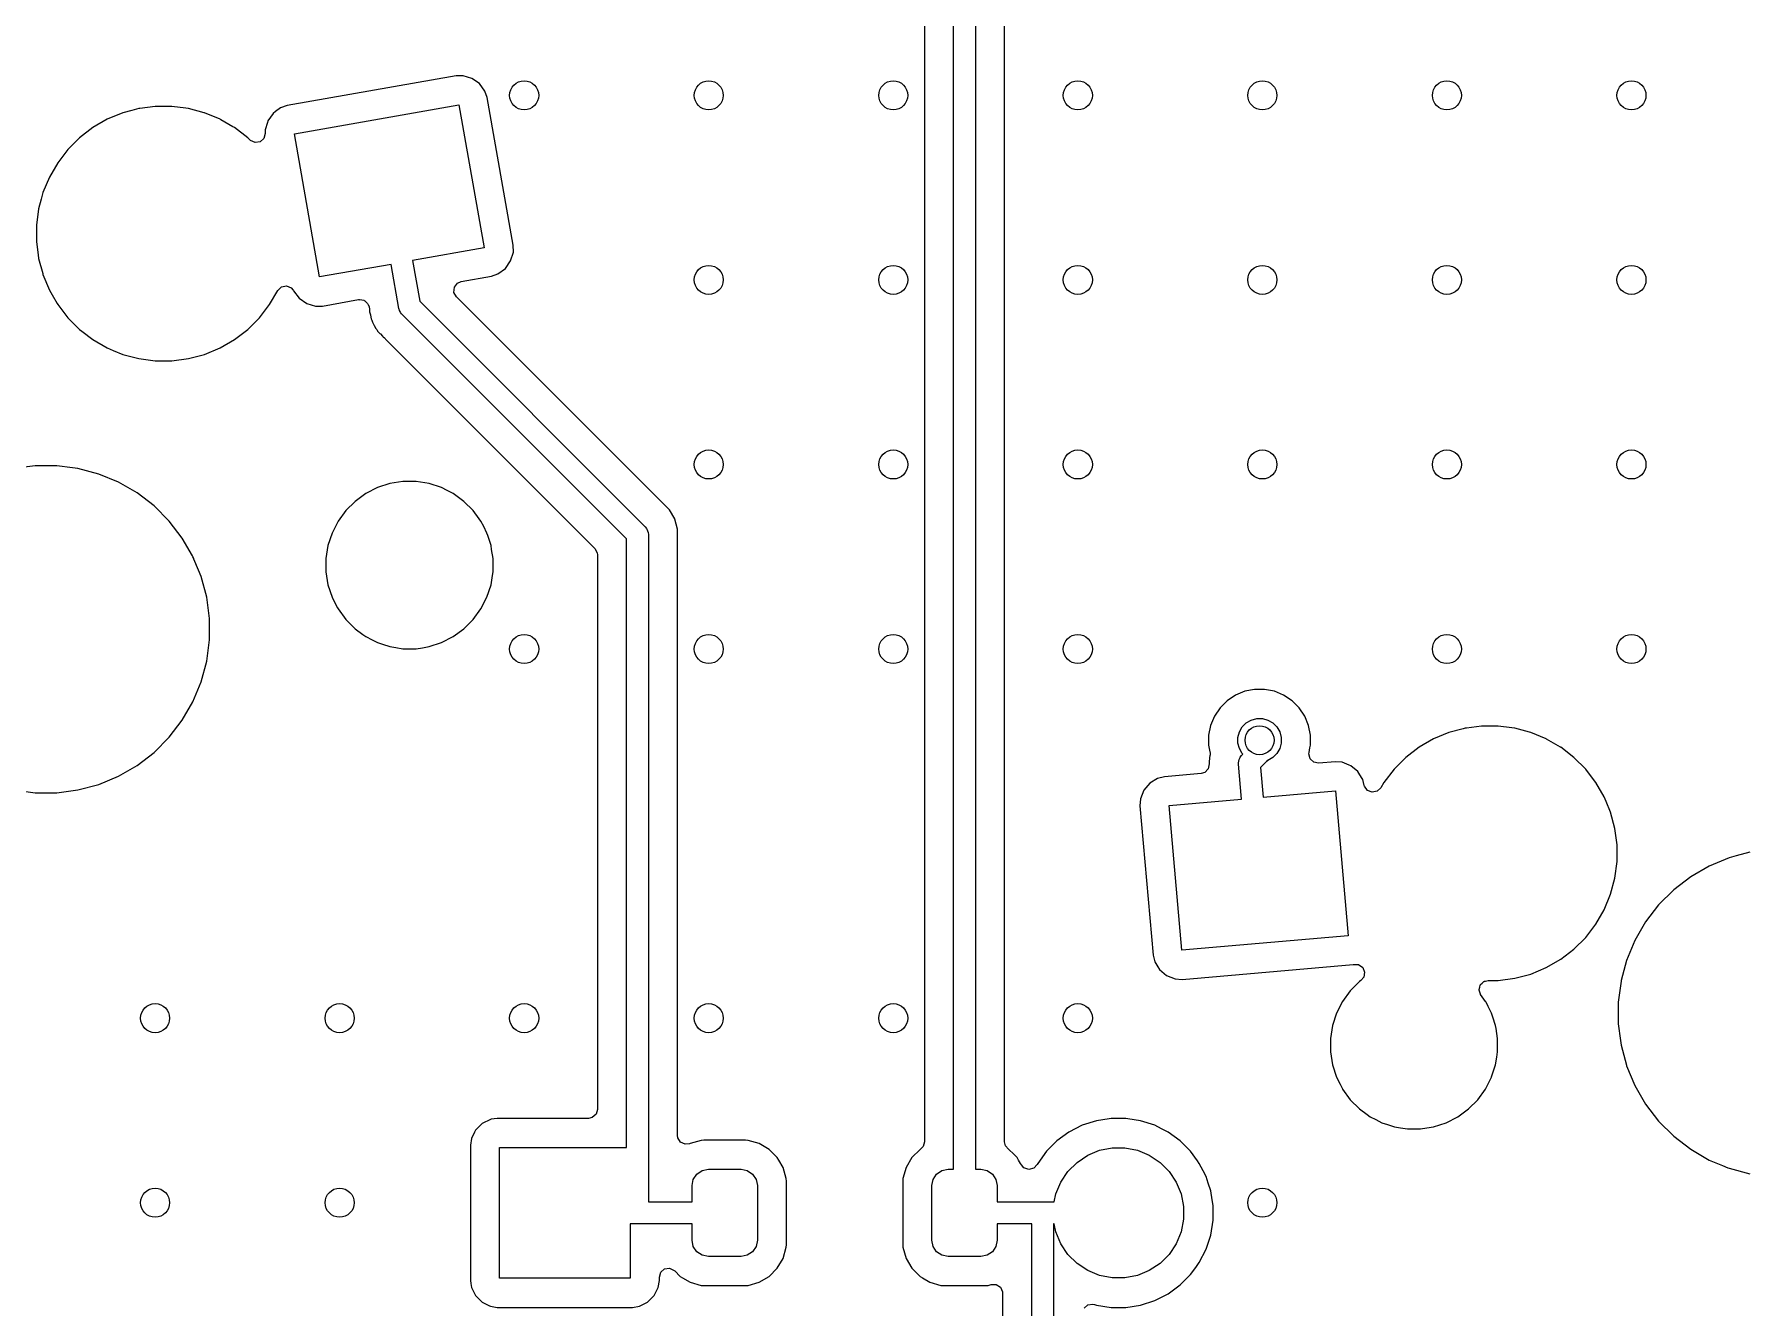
# Model space of a CAD drawing. Extents: x 2.6 to 14.2, y -9.4 to -3.8.
# Drawn here: x 11.118 to 12.046, y -5.487 to -4.797 of the extents above; entities that cross this region are included whole.
import ezdxf

# ---------------------------------------------------------------- set-up
doc = ezdxf.new("R2010")
doc.units = 0
doc.header["$MEASUREMENT"] = 0
doc.layers.add('BLACK', color=7, linetype='CONTINUOUS')

msp = doc.modelspace()

# ---------------------------------------------------------------- linework, layer by layer
at = {"layer": 'BLACK', "linetype": 'CONTINUOUS'}
for p, q in [((11.62772, -4.71302), (11.62772, -5.41243)), ((11.61591, -5.41243), (11.61591, -4.71547)), ((11.64349, -5.21546), (11.64349, -4.72129)), ((11.60014, -4.72402), (11.60014, -5.39748)), ((11.34636, -4.81994), (11.25474, -4.8361)), ((11.3501, -4.81988), (11.34636, -4.81994)), ((11.34636, -4.81994), (11.34636, -4.81994)), ((11.35487, -4.82134), (11.3501, -4.81988)), ((11.35896, -4.8242), (11.35487, -4.82134)), ((11.35487, -4.82134), (11.35487, -4.82134)), ((11.36197, -4.82819), (11.35896, -4.8242)), ((11.35896, -4.8242), (11.35896, -4.8242)), ((11.36319, -4.83172), (11.36197, -4.82819)), ((11.37729, -4.91171), (11.36319, -4.83172)), ((11.15733, -4.84353), (11.14951, -4.84805)), ((11.16568, -4.84007), (11.15733, -4.84353)), ((11.15733, -4.84353), (11.15733, -4.84353)), ((11.17071, -4.83872), (11.16568, -4.84007)), ((11.1744, -4.83773), (11.17071, -4.83872)), ((11.17494, -4.83766), (11.1744, -4.83773)), ((11.18336, -4.83656), (11.17494, -4.83766)), ((11.19239, -4.83656), (11.18336, -4.83656)), ((11.18336, -4.83656), (11.18336, -4.83656)), ((11.19985, -4.83754), (11.19239, -4.83656)), ((11.19239, -4.83656), (11.19239, -4.83656)), ((11.20135, -4.83773), (11.19985, -4.83754)), ((11.20974, -4.83998), (11.20135, -4.83773)), ((11.21008, -4.84007), (11.20974, -4.83998)), ((11.21842, -4.84353), (11.21008, -4.84007)), ((11.21892, -4.84381), (11.21842, -4.84353)), ((11.21842, -4.84353), (11.21842, -4.84353)), ((11.22542, -4.84757), (11.21892, -4.84381)), ((11.24722, -4.84032), (11.24435, -4.84441)), ((11.24846, -4.83938), (11.24722, -4.84032)), ((11.2512, -4.83731), (11.24846, -4.83938)), ((11.25474, -4.8361), (11.2512, -4.83731)), ((11.25474, -4.8361), (11.25474, -4.8361)), ((11.2587, -4.85141), (11.34787, -4.83568)), ((11.34787, -4.83568), (11.36155, -4.91323)), ((11.14951, -4.84805), (11.14234, -4.85355)), ((11.22625, -4.84805), (11.22542, -4.84757)), ((11.23341, -4.85355), (11.22625, -4.84805)), ((11.24292, -4.85119), (11.2422, -4.85384)), ((11.24409, -4.84525), (11.24289, -4.84919)), ((11.24289, -4.84919), (11.24289, -4.84919)), ((11.24289, -4.84919), (11.24292, -4.85119)), ((11.24435, -4.84441), (11.24409, -4.84525)), ((11.27237, -4.92895), (11.2587, -4.85141)), ((11.13595, -4.85993), (11.13045, -4.8671)), ((11.14234, -4.85355), (11.13595, -4.85993)), ((11.23342, -4.85355), (11.23341, -4.85355)), ((11.23459, -4.85472), (11.23342, -4.85355)), ((11.23491, -4.85502), (11.23459, -4.85472)), ((11.23743, -4.85612), (11.23491, -4.85502)), ((11.24015, -4.85568), (11.23743, -4.85612)), ((11.2422, -4.85384), (11.24015, -4.85568)), ((11.13045, -4.8671), (11.12593, -4.87493)), ((11.12593, -4.87493), (11.12248, -4.88327)), ((11.12593, -4.87493), (11.12593, -4.87493)), ((11.12155, -4.88673), (11.12014, -4.89199)), ((11.12248, -4.88327), (11.12155, -4.88673)), ((11.12014, -4.892), (11.11896, -4.90096)), ((11.12014, -4.89199), (11.12014, -4.892)), ((11.12014, -4.892), (11.12014, -4.892)), ((11.11896, -4.90096), (11.11896, -4.90999)), ((11.11896, -4.90999), (11.11988, -4.91701)), ((11.11988, -4.91701), (11.12014, -4.91895)), ((11.36155, -4.91323), (11.32277, -4.92007)), ((11.3759, -4.92023), (11.37736, -4.91545)), ((11.37736, -4.91545), (11.37729, -4.91171)), ((11.12014, -4.91895), (11.12233, -4.92712)), ((11.12233, -4.92712), (11.12248, -4.92767)), ((11.31114, -4.92212), (11.27237, -4.92895)), ((11.31535, -4.94602), (11.31114, -4.92212)), ((11.32277, -4.92007), (11.32666, -4.94213)), ((11.36551, -4.92854), (11.36904, -4.92732)), ((11.36904, -4.92732), (11.37303, -4.92432)), ((11.37303, -4.92432), (11.3759, -4.92023)), ((11.12248, -4.92767), (11.12593, -4.93602)), ((11.12593, -4.93602), (11.12593, -4.93602)), ((11.12593, -4.93602), (11.12746, -4.93867)), ((11.2453, -4.94384), (11.2497, -4.93623)), ((11.2497, -4.93623), (11.25169, -4.93433)), ((11.25169, -4.93433), (11.25439, -4.93381)), ((11.25439, -4.93381), (11.25695, -4.93483)), ((11.25695, -4.93483), (11.25804, -4.93614)), ((11.25804, -4.93614), (11.25805, -4.93614)), ((11.25805, -4.93614), (11.25808, -4.93618)), ((11.25808, -4.93618), (11.25824, -4.93638)), ((11.25824, -4.93638), (11.25828, -4.93645)), ((11.25828, -4.93645), (11.26128, -4.94044)), ((11.3452, -4.93728), (11.3454, -4.93453)), ((11.3454, -4.93453), (11.34705, -4.93233)), ((11.34705, -4.93233), (11.34913, -4.93143)), ((11.34913, -4.93143), (11.36551, -4.92854)), ((11.12746, -4.93867), (11.13012, -4.94327)), ((11.13012, -4.94327), (11.13045, -4.94384)), ((11.13045, -4.94384), (11.13595, -4.95101)), ((11.2398, -4.95101), (11.2453, -4.94384)), ((11.26128, -4.94044), (11.26128, -4.94044)), ((11.26128, -4.94044), (11.26537, -4.9433)), ((11.26537, -4.9433), (11.26537, -4.9433)), ((11.26537, -4.9433), (11.26781, -4.94405)), ((11.26781, -4.94405), (11.27015, -4.94476)), ((11.27015, -4.94476), (11.27389, -4.9447)), ((11.27389, -4.9447), (11.29354, -4.94123)), ((11.29354, -4.94123), (11.2939, -4.94127)), ((11.2939, -4.94127), (11.29423, -4.94116)), ((11.29423, -4.94116), (11.29524, -4.94142)), ((11.29524, -4.94142), (11.29628, -4.94154)), ((11.29628, -4.94154), (11.29655, -4.94176)), ((11.29655, -4.94176), (11.2969, -4.94185)), ((11.2969, -4.94185), (11.2976, -4.94261)), ((11.2976, -4.94261), (11.29841, -4.94327)), ((11.29841, -4.94327), (11.29857, -4.94366)), ((11.29857, -4.94366), (11.29876, -4.94387)), ((11.29876, -4.94387), (11.2992, -4.94519)), ((11.2992, -4.94519), (11.29942, -4.94647)), ((11.32666, -4.94213), (11.44883, -5.06429)), ((11.34652, -4.93969), (11.3452, -4.93728)), ((11.46199, -5.05516), (11.34652, -4.93969)), ((11.13595, -4.95101), (11.13595, -4.95101)), ((11.13595, -4.95101), (11.14234, -4.9574)), ((11.23342, -4.9574), (11.2398, -4.95101)), ((11.2398, -4.95101), (11.2398, -4.95101)), ((11.2398, -4.95101), (11.2398, -4.95101)), ((11.29942, -4.94647), (11.2995, -4.94731)), ((11.2995, -4.94731), (11.2995, -4.94785)), ((11.2995, -4.94785), (11.29993, -4.94948)), ((11.29993, -4.94948), (11.29999, -4.94969)), ((11.29999, -4.94969), (11.30032, -4.95156)), ((11.30032, -4.95156), (11.30073, -4.95243)), ((11.30073, -4.95243), (11.30084, -4.95284)), ((11.30084, -4.95284), (11.30097, -4.95336)), ((11.30097, -4.95336), (11.30097, -4.95336)), ((11.30097, -4.95336), (11.30182, -4.95482)), ((11.30182, -4.95482), (11.30193, -4.95501)), ((11.30193, -4.95501), (11.30273, -4.95674)), ((11.31538, -4.9461), (11.31535, -4.94602)), ((11.31538, -4.94614), (11.31538, -4.9461)), ((11.31541, -4.94623), (11.31538, -4.94614)), ((11.31567, -4.94713), (11.31541, -4.94623)), ((11.31601, -4.94768), (11.31567, -4.94713)), ((11.31626, -4.94827), (11.31601, -4.94768)), ((11.31628, -4.94829), (11.31626, -4.94827)), ((11.31684, -4.94897), (11.31628, -4.94829)), ((11.3169, -4.94908), (11.31684, -4.94897)), ((11.31695, -4.94911), (11.3169, -4.94908)), ((11.317, -4.94917), (11.31695, -4.94911)), ((11.43874, -5.07091), (11.317, -4.94917)), ((11.14234, -4.9574), (11.14234, -4.9574)), ((11.14234, -4.9574), (11.14234, -4.9574)), ((11.14234, -4.9574), (11.14351, -4.9583)), ((11.14351, -4.9583), (11.14951, -4.9629)), ((11.14951, -4.9629), (11.14951, -4.9629)), ((11.14951, -4.9629), (11.14951, -4.9629)), ((11.14951, -4.9629), (11.15733, -4.96742)), ((11.21842, -4.96742), (11.22625, -4.9629)), ((11.22625, -4.9629), (11.23341, -4.9574)), ((11.23341, -4.9574), (11.23342, -4.9574)), ((11.23342, -4.9574), (11.23342, -4.9574)), ((11.30273, -4.95674), (11.30335, -4.95747)), ((11.30335, -4.95747), (11.30356, -4.95784)), ((11.30356, -4.95784), (11.30383, -4.9583)), ((11.30383, -4.9583), (11.30502, -4.9595)), ((11.30502, -4.9595), (11.30531, -4.95981)), ((11.30531, -4.95981), (11.3064, -4.96111)), ((11.3064, -4.96111), (11.30683, -4.96141)), ((11.30683, -4.96141), (11.30748, -4.96195)), ((11.30748, -4.96195), (11.30786, -4.96233)), ((11.30786, -4.96233), (11.30787, -4.96234)), ((11.30787, -4.96234), (11.30809, -4.96256)), ((11.30809, -4.96256), (11.3081, -4.96257)), ((11.3081, -4.96257), (11.3081, -4.96257)), ((11.3081, -4.96257), (11.42155, -5.07602)), ((11.15733, -4.96742), (11.15733, -4.96742)), ((11.15733, -4.96742), (11.15733, -4.96742)), ((11.15733, -4.96742), (11.16057, -4.96876)), ((11.16057, -4.96876), (11.16568, -4.97087)), ((11.16568, -4.97087), (11.1744, -4.97321)), ((11.1744, -4.97321), (11.18336, -4.97439)), ((11.19239, -4.97439), (11.20135, -4.97321)), ((11.20135, -4.97321), (11.21008, -4.97087)), ((11.21008, -4.97087), (11.21842, -4.96742)), ((11.18336, -4.97439), (11.18336, -4.97439)), ((11.18336, -4.97439), (11.19239, -4.97439)), ((11.19239, -4.97439), (11.19239, -4.97439)), ((11.11832, -5.0312), (11.10788, -5.03257)), ((11.12993, -5.0312), (11.11832, -5.0312)), ((11.11832, -5.0312), (11.11832, -5.0312)), ((11.13846, -5.03232), (11.12993, -5.0312)), ((11.12993, -5.0312), (11.12993, -5.0312)), ((11.14145, -5.03271), (11.13846, -5.03232)), ((11.15267, -5.03572), (11.14145, -5.03271)), ((11.1634, -5.04016), (11.15267, -5.03572)), ((11.15267, -5.03572), (11.15267, -5.03572)), ((11.15267, -5.03572), (11.15267, -5.03572)), ((11.17346, -5.04597), (11.1634, -5.04016)), ((11.1634, -5.04016), (11.1634, -5.04016)), ((11.18267, -5.05304), (11.17346, -5.04597)), ((11.29735, -5.04633), (11.29158, -5.05052)), ((11.3037, -5.04309), (11.29735, -5.04633)), ((11.31048, -5.04089), (11.3037, -5.04309)), ((11.3037, -5.04309), (11.3037, -5.04309)), ((11.31752, -5.03977), (11.31048, -5.04089)), ((11.32465, -5.03977), (11.31752, -5.03977)), ((11.31752, -5.03977), (11.31752, -5.03977)), ((11.33169, -5.04089), (11.32465, -5.03977)), ((11.32465, -5.03977), (11.32465, -5.03977)), ((11.33847, -5.04309), (11.33169, -5.04089)), ((11.34154, -5.04465), (11.33847, -5.04309)), ((11.33847, -5.04309), (11.33847, -5.04309)), ((11.34483, -5.04633), (11.34154, -5.04465)), ((11.3506, -5.05052), (11.34483, -5.04633)), ((11.34483, -5.04633), (11.34483, -5.04633)), ((11.34483, -5.04633), (11.34483, -5.04633)), ((11.19088, -5.06125), (11.18267, -5.05304)), ((11.18267, -5.05304), (11.18267, -5.05304)), ((11.28654, -5.05556), (11.28235, -5.06133)), ((11.29158, -5.05052), (11.28654, -5.05556)), ((11.28654, -5.05556), (11.28654, -5.05556)), ((11.29158, -5.05052), (11.29158, -5.05052)), ((11.35564, -5.05556), (11.3506, -5.05052)), ((11.3506, -5.05052), (11.3506, -5.05052)), ((11.35888, -5.06003), (11.35564, -5.05556)), ((11.35564, -5.05556), (11.35564, -5.05556)), ((11.4648, -5.06003), (11.46199, -5.05516)), ((11.19795, -5.07047), (11.19088, -5.06125)), ((11.19088, -5.06125), (11.19088, -5.06125)), ((11.28235, -5.06133), (11.27911, -5.06768)), ((11.35983, -5.06133), (11.35888, -5.06003)), ((11.36128, -5.06419), (11.35983, -5.06133)), ((11.36306, -5.06768), (11.36128, -5.06419)), ((11.44883, -5.06429), (11.44956, -5.06519)), ((11.44956, -5.06519), (11.44974, -5.06562)), ((11.44974, -5.06562), (11.45044, -5.06732)), ((11.46485, -5.0601), (11.4648, -5.06003)), ((11.4648, -5.06003), (11.4648, -5.06003)), ((11.4648, -5.06003), (11.4648, -5.06003)), ((11.46632, -5.06562), (11.46485, -5.0601)), ((11.46485, -5.0601), (11.46485, -5.0601)), ((11.46632, -5.39405), (11.46632, -5.06562)), ((11.46632, -5.06562), (11.46632, -5.06562)), ((11.20345, -5.07998), (11.19795, -5.07047)), ((11.27691, -5.07446), (11.27579, -5.0815)), ((11.27911, -5.06768), (11.27691, -5.07446)), ((11.27911, -5.06768), (11.27911, -5.06768)), ((11.36352, -5.06907), (11.36306, -5.06768)), ((11.36306, -5.06768), (11.36306, -5.06768)), ((11.36527, -5.07446), (11.36352, -5.06907)), ((11.36561, -5.0766), (11.36527, -5.07446)), ((11.43874, -5.40062), (11.43874, -5.07091)), ((11.45044, -5.06732), (11.45056, -5.06847)), ((11.45056, -5.06847), (11.45056, -5.43015)), ((11.20376, -5.08053), (11.20345, -5.07998)), ((11.20417, -5.0815), (11.20376, -5.08053)), ((11.20428, -5.08178), (11.20417, -5.0815)), ((11.20486, -5.08318), (11.20428, -5.08178)), ((11.20821, -5.09126), (11.20486, -5.08318)), ((11.27579, -5.0815), (11.27579, -5.08863)), ((11.36638, -5.0815), (11.36561, -5.0766)), ((11.36638, -5.08863), (11.36638, -5.0815)), ((11.42155, -5.07602), (11.42286, -5.07843)), ((11.42286, -5.07843), (11.42298, -5.07947)), ((11.42298, -5.07947), (11.42298, -5.37997)), ((11.21121, -5.10248), (11.20821, -5.09126)), ((11.20821, -5.09126), (11.20821, -5.09126)), ((11.20821, -5.09126), (11.20821, -5.09126)), ((11.27579, -5.08863), (11.27691, -5.09568)), ((11.36527, -5.09568), (11.36606, -5.09067)), ((11.36606, -5.09067), (11.36638, -5.08863)), ((11.21273, -5.11399), (11.21121, -5.10248)), ((11.27691, -5.09568), (11.27911, -5.10246)), ((11.27911, -5.10246), (11.27911, -5.10246)), ((11.27911, -5.10246), (11.28068, -5.10553)), ((11.35983, -5.10881), (11.36306, -5.10246)), ((11.36306, -5.10246), (11.36527, -5.09568)), ((11.28068, -5.10553), (11.28202, -5.10816)), ((11.28202, -5.10816), (11.28235, -5.10881)), ((11.28235, -5.10881), (11.28654, -5.11458)), ((11.35564, -5.11458), (11.35983, -5.10881)), ((11.21273, -5.12561), (11.21273, -5.11399)), ((11.28654, -5.11458), (11.28654, -5.11458)), ((11.28654, -5.11458), (11.29158, -5.11962)), ((11.29158, -5.11962), (11.29158, -5.11962)), ((11.29158, -5.11962), (11.29585, -5.12272)), ((11.34483, -5.12381), (11.3506, -5.11962)), ((11.3506, -5.11962), (11.35564, -5.11458)), ((11.21121, -5.13712), (11.21273, -5.12561)), ((11.29585, -5.12272), (11.29735, -5.12381)), ((11.29735, -5.12381), (11.30087, -5.1256)), ((11.30087, -5.1256), (11.3037, -5.12705)), ((11.3037, -5.12705), (11.3037, -5.12705)), ((11.3037, -5.12705), (11.30639, -5.12792)), ((11.30639, -5.12792), (11.31048, -5.12925)), ((11.31048, -5.12925), (11.31374, -5.12977)), ((11.31374, -5.12977), (11.31752, -5.13036)), ((11.31752, -5.13036), (11.31752, -5.13036)), ((11.31752, -5.13036), (11.32465, -5.13036)), ((11.32465, -5.13036), (11.32807, -5.12982)), ((11.32807, -5.12982), (11.33169, -5.12925)), ((11.33169, -5.12925), (11.33847, -5.12705)), ((11.33847, -5.12705), (11.34483, -5.12381)), ((11.20821, -5.14834), (11.21121, -5.13712)), ((11.20376, -5.15907), (11.20821, -5.14834)), ((11.19795, -5.16913), (11.20376, -5.15907)), ((11.76413, -5.15855), (11.76029, -5.16239)), ((11.76864, -5.15553), (11.76413, -5.15855)), ((11.76413, -5.15855), (11.76413, -5.15855)), ((11.76865, -5.15553), (11.76864, -5.15553)), ((11.77366, -5.15345), (11.76865, -5.15553)), ((11.77899, -5.15239), (11.77366, -5.15345)), ((11.77366, -5.15345), (11.77366, -5.15345)), ((11.78442, -5.15239), (11.77899, -5.15239)), ((11.77899, -5.15239), (11.77899, -5.15239)), ((11.78442, -5.15239), (11.78442, -5.15239)), ((11.78975, -5.15345), (11.78442, -5.15239)), ((11.79477, -5.15553), (11.78975, -5.15345)), ((11.78975, -5.15345), (11.78975, -5.15345)), ((11.79929, -5.15855), (11.79477, -5.15553)), ((11.79477, -5.15553), (11.79477, -5.15553)), ((11.80313, -5.16239), (11.79929, -5.15855)), ((11.79929, -5.15855), (11.79929, -5.15855)), ((11.75727, -5.16691), (11.75519, -5.17193)), ((11.76029, -5.16239), (11.75727, -5.16691)), ((11.75727, -5.16691), (11.75727, -5.16691)), ((11.76029, -5.16239), (11.76029, -5.16239)), ((11.77719, -5.16906), (11.78017, -5.16826)), ((11.78017, -5.16826), (11.78325, -5.16826)), ((11.78325, -5.16826), (11.78623, -5.16906)), ((11.80615, -5.16691), (11.80313, -5.16239)), ((11.80313, -5.16239), (11.80313, -5.16239)), ((11.80822, -5.17192), (11.80615, -5.16691)), ((11.80615, -5.16691), (11.80615, -5.16691)), ((11.19088, -5.17834), (11.19795, -5.16913)), ((11.75519, -5.17193), (11.75413, -5.17726)), ((11.75413, -5.17726), (11.75413, -5.17726)), ((11.75413, -5.17726), (11.75413, -5.18269)), ((11.75519, -5.17193), (11.75519, -5.17193)), ((11.77, -5.17843), (11.7708, -5.17545)), ((11.7708, -5.17545), (11.77234, -5.17278)), ((11.77234, -5.17278), (11.77452, -5.1706)), ((11.77452, -5.1706), (11.77719, -5.16906)), ((11.78623, -5.16906), (11.7889, -5.1706)), ((11.7889, -5.1706), (11.79108, -5.17278)), ((11.79108, -5.17278), (11.79262, -5.17545)), ((11.79262, -5.17545), (11.79342, -5.17843)), ((11.80823, -5.17193), (11.80822, -5.17192)), ((11.80929, -5.17726), (11.80823, -5.17193)), ((11.80823, -5.17193), (11.80823, -5.17193)), ((11.80823, -5.17193), (11.80823, -5.17193)), ((11.80929, -5.18269), (11.80929, -5.17726)), ((11.88432, -5.17582), (11.87597, -5.17928)), ((11.89204, -5.17375), (11.88432, -5.17582)), ((11.89304, -5.17348), (11.89204, -5.17375)), ((11.89388, -5.17337), (11.89304, -5.17348)), ((11.902, -5.1723), (11.89388, -5.17337)), ((11.91103, -5.1723), (11.902, -5.1723)), ((11.902, -5.1723), (11.902, -5.1723)), ((11.91849, -5.17329), (11.91103, -5.1723)), ((11.91103, -5.1723), (11.91103, -5.1723)), ((11.91999, -5.17348), (11.91849, -5.17329)), ((11.92795, -5.17561), (11.91999, -5.17348)), ((11.92872, -5.17582), (11.92795, -5.17561)), ((11.93706, -5.17928), (11.92872, -5.17582)), ((11.17346, -5.19363), (11.18267, -5.18656)), ((11.18267, -5.18656), (11.19088, -5.17834)), ((11.75413, -5.18269), (11.75413, -5.18269)), ((11.75413, -5.18269), (11.75413, -5.18269)), ((11.75413, -5.18269), (11.75485, -5.18633)), ((11.75485, -5.18633), (11.75486, -5.18654)), ((11.75486, -5.18654), (11.75491, -5.18665)), ((11.75491, -5.18665), (11.75487, -5.18718)), ((11.75487, -5.18718), (11.75489, -5.18804)), ((11.77, -5.18151), (11.77, -5.17843)), ((11.7708, -5.18449), (11.77, -5.18151)), ((11.77234, -5.18716), (11.7708, -5.18449)), ((11.77272, -5.18754), (11.77234, -5.18716)), ((11.79108, -5.18716), (11.7889, -5.18934)), ((11.79262, -5.18449), (11.79108, -5.18716)), ((11.79342, -5.18151), (11.79262, -5.18449)), ((11.79342, -5.17843), (11.79342, -5.18151)), ((11.80842, -5.18728), (11.80851, -5.18659)), ((11.80851, -5.18659), (11.80852, -5.18654)), ((11.80852, -5.18654), (11.80902, -5.18404)), ((11.80902, -5.18404), (11.80929, -5.18269)), ((11.86815, -5.1838), (11.86098, -5.1893)), ((11.87597, -5.17928), (11.86815, -5.1838)), ((11.87597, -5.17928), (11.87597, -5.17928)), ((11.93711, -5.17931), (11.93706, -5.17928)), ((11.93706, -5.17928), (11.93706, -5.17928)), ((11.94477, -5.18373), (11.93711, -5.17931)), ((11.94489, -5.1838), (11.94477, -5.18373)), ((11.95205, -5.1893), (11.94489, -5.1838)), ((11.1634, -5.19943), (11.17346, -5.19363)), ((11.7539, -5.19539), (11.75199, -5.19737)), ((11.75444, -5.1927), (11.7539, -5.19539)), ((11.75443, -5.19096), (11.75434, -5.19148)), ((11.75434, -5.19148), (11.75444, -5.1927)), ((11.75444, -5.19089), (11.75443, -5.19096)), ((11.7545, -5.19049), (11.75444, -5.19087)), ((11.75444, -5.19087), (11.75444, -5.19089)), ((11.75485, -5.18829), (11.7545, -5.18958)), ((11.7545, -5.18958), (11.7545, -5.19049)), ((11.75489, -5.18804), (11.75485, -5.18829)), ((11.77029, -5.19295), (11.77031, -5.19179)), ((11.77195, -5.21189), (11.77029, -5.19295)), ((11.77031, -5.19179), (11.77039, -5.19154)), ((11.77039, -5.19128), (11.77073, -5.19045)), ((11.77039, -5.19154), (11.77039, -5.19128)), ((11.77073, -5.19045), (11.771, -5.18959)), ((11.771, -5.18959), (11.77117, -5.18939)), ((11.77117, -5.18939), (11.77127, -5.18915)), ((11.77127, -5.18915), (11.772, -5.18826)), ((11.772, -5.18826), (11.77272, -5.18754)), ((11.78544, -5.19152), (11.7823, -5.19466)), ((11.7823, -5.19466), (11.78372, -5.21086)), ((11.78589, -5.19098), (11.78544, -5.19152)), ((11.78623, -5.19088), (11.78589, -5.19098)), ((11.7889, -5.18934), (11.78623, -5.19088)), ((11.80905, -5.18995), (11.80842, -5.18728)), ((11.81103, -5.19187), (11.80905, -5.18995)), ((11.81372, -5.19241), (11.81103, -5.19187)), ((11.8228, -5.19162), (11.81372, -5.19241)), ((11.82653, -5.19188), (11.8228, -5.19162)), ((11.83024, -5.19338), (11.82653, -5.19188)), ((11.82653, -5.19188), (11.82653, -5.19188)), ((11.83116, -5.19375), (11.83024, -5.19338)), ((11.83499, -5.19696), (11.83116, -5.19375)), ((11.85459, -5.19568), (11.84909, -5.20285)), ((11.86098, -5.1893), (11.85459, -5.19568)), ((11.95844, -5.19568), (11.95205, -5.1893)), ((11.95205, -5.1893), (11.95205, -5.1893)), ((11.95942, -5.19696), (11.95844, -5.19568)), ((11.95844, -5.19568), (11.95844, -5.19568)), ((11.95844, -5.19568), (11.95844, -5.19568)), ((11.14145, -5.20689), (11.15267, -5.20388)), ((11.15267, -5.20388), (11.1634, -5.19943)), ((11.72226, -5.20328), (11.71905, -5.2071)), ((11.72649, -5.20063), (11.72226, -5.20328)), ((11.73012, -5.19972), (11.72649, -5.20063)), ((11.72649, -5.20063), (11.72649, -5.20063)), ((11.75001, -5.19799), (11.73012, -5.19972)), ((11.75199, -5.19737), (11.75001, -5.19799)), ((11.83608, -5.19871), (11.83499, -5.19696)), ((11.83728, -5.20063), (11.83608, -5.19871)), ((11.83763, -5.20119), (11.83728, -5.20063)), ((11.83803, -5.2028), (11.83763, -5.20119)), ((11.83845, -5.20449), (11.83803, -5.2028)), ((11.83858, -5.2049), (11.83845, -5.20449)), ((11.84017, -5.20714), (11.83858, -5.2049)), ((11.84742, -5.20575), (11.84543, -5.20764)), ((11.84909, -5.20285), (11.84742, -5.20575)), ((11.96394, -5.20285), (11.95942, -5.19696)), ((11.96846, -5.21067), (11.96394, -5.20285)), ((11.96394, -5.20285), (11.96394, -5.20285)), ((11.96394, -5.20285), (11.96394, -5.20285)), ((11.1068, -5.20689), (11.11832, -5.2084)), ((11.11832, -5.2084), (11.11832, -5.2084)), ((11.11832, -5.2084), (11.12993, -5.2084)), ((11.12993, -5.2084), (11.14145, -5.20689)), ((11.12993, -5.2084), (11.12993, -5.2084)), ((11.71718, -5.21173), (11.71692, -5.21546)), ((11.71905, -5.2071), (11.71718, -5.21173)), ((11.73273, -5.21532), (11.77195, -5.21189)), ((11.78372, -5.21086), (11.82294, -5.20743)), ((11.82294, -5.20743), (11.8298, -5.28587)), ((11.84273, -5.20817), (11.84017, -5.20714)), ((11.84543, -5.20764), (11.84273, -5.20817)), ((11.96846, -5.21068), (11.96846, -5.21067)), ((11.96945, -5.21307), (11.96846, -5.21068)), ((11.96846, -5.21068), (11.96846, -5.21068)), ((11.97192, -5.21902), (11.96945, -5.21307)), ((11.64349, -5.39748), (11.64349, -5.21546)), ((11.71692, -5.21546), (11.724, -5.29638)), ((11.73959, -5.29377), (11.73273, -5.21532)), ((11.97425, -5.22775), (11.97192, -5.21902)), ((11.97543, -5.2367), (11.97425, -5.22775)), ((11.97543, -5.24574), (11.97543, -5.2367)), ((12.04003, -5.24264), (12.03612, -5.24369)), ((12.04734, -5.24068), (12.04003, -5.24264)), ((11.97425, -5.2547), (11.97543, -5.24574)), ((12.02539, -5.24813), (12.01533, -5.25394)), ((12.03612, -5.24369), (12.02539, -5.24813)), ((12.02539, -5.24813), (12.02539, -5.24813)), ((12.03612, -5.24369), (12.03612, -5.24369)), ((11.97192, -5.26342), (11.97425, -5.2547)), ((12.00612, -5.26101), (11.9979, -5.26922)), ((12.01533, -5.25394), (12.00612, -5.26101)), ((12.00612, -5.26101), (12.00612, -5.26101)), ((11.96846, -5.27177), (11.97192, -5.26342)), ((11.9979, -5.26922), (11.99083, -5.27844)), ((11.9979, -5.26922), (11.9979, -5.26922)), ((11.95844, -5.28676), (11.96394, -5.27959)), ((11.96394, -5.27959), (11.96846, -5.27177)), ((11.99083, -5.27844), (11.98503, -5.2885)), ((11.8298, -5.28587), (11.73959, -5.29377)), ((11.95205, -5.29315), (11.95844, -5.28676)), ((11.95844, -5.28676), (11.95844, -5.28676)), ((11.95844, -5.28676), (11.95844, -5.28676)), ((11.98503, -5.2885), (11.98058, -5.29923)), ((11.98503, -5.2885), (11.98503, -5.2885)), ((11.724, -5.29638), (11.724, -5.29638)), ((11.724, -5.29638), (11.7249, -5.3)), ((11.94489, -5.29865), (11.95205, -5.29315)), ((11.95205, -5.29315), (11.95205, -5.29315)), ((11.95205, -5.29315), (11.95205, -5.29315)), ((11.7249, -5.3), (11.7249, -5.3)), ((11.7249, -5.3), (11.72661, -5.30274)), ((11.72661, -5.30274), (11.72755, -5.30424)), ((11.72755, -5.30424), (11.73137, -5.30745)), ((11.73137, -5.30745), (11.736, -5.30932)), ((11.73973, -5.30958), (11.83241, -5.30147)), ((11.83241, -5.30147), (11.83261, -5.30142)), ((11.83241, -5.30147), (11.83241, -5.30147)), ((11.83241, -5.30147), (11.83241, -5.30147)), ((11.83261, -5.30142), (11.83535, -5.30154)), ((11.83535, -5.30154), (11.8376, -5.30312)), ((11.8376, -5.30312), (11.83864, -5.30567)), ((11.83864, -5.30567), (11.83814, -5.30837)), ((11.91999, -5.30896), (11.92872, -5.30662)), ((11.92872, -5.30662), (11.93706, -5.30316)), ((11.93706, -5.30316), (11.94489, -5.29865)), ((11.98058, -5.29923), (11.97766, -5.31014)), ((11.98058, -5.29923), (11.98058, -5.29923)), ((11.736, -5.30932), (11.73973, -5.30958)), ((11.73973, -5.30958), (11.73973, -5.30958)), ((11.73973, -5.30958), (11.73973, -5.30958)), ((11.83087, -5.31569), (11.82668, -5.32146)), ((11.83591, -5.31065), (11.83087, -5.31569)), ((11.83087, -5.31569), (11.83087, -5.31569)), ((11.83666, -5.31011), (11.83591, -5.31065)), ((11.83814, -5.30837), (11.83666, -5.31011)), ((11.90064, -5.31499), (11.90099, -5.31381)), ((11.90068, -5.31514), (11.90064, -5.31499)), ((11.90065, -5.3153), (11.90068, -5.31514)), ((11.90106, -5.31645), (11.90065, -5.3153)), ((11.90099, -5.31381), (11.90127, -5.31262)), ((11.9014, -5.31763), (11.90106, -5.31645)), ((11.90127, -5.31262), (11.90138, -5.31251)), ((11.90138, -5.31251), (11.90143, -5.31236)), ((11.90143, -5.31236), (11.90236, -5.31156)), ((11.90236, -5.31156), (11.90324, -5.3107)), ((11.90324, -5.3107), (11.90341, -5.31066)), ((11.90341, -5.31066), (11.90352, -5.31057)), ((11.90352, -5.31057), (11.90413, -5.31048)), ((11.90413, -5.31048), (11.90552, -5.31014)), ((11.90552, -5.31014), (11.91103, -5.31014)), ((11.91103, -5.31014), (11.91999, -5.30896)), ((11.91103, -5.31014), (11.91103, -5.31014)), ((11.97758, -5.31045), (11.97606, -5.32196)), ((11.97766, -5.31014), (11.97758, -5.31045)), ((11.97758, -5.31045), (11.97758, -5.31045)), ((11.82668, -5.32146), (11.82345, -5.32781)), ((11.90148, -5.31777), (11.9014, -5.31763)), ((11.90416, -5.32146), (11.90148, -5.31777)), ((11.90442, -5.32196), (11.90416, -5.32146)), ((11.90557, -5.32422), (11.90442, -5.32196)), ((11.9074, -5.32781), (11.90557, -5.32422)), ((11.90557, -5.32422), (11.90557, -5.32422)), ((11.97606, -5.32196), (11.97606, -5.33358)), ((11.82124, -5.33459), (11.82013, -5.34163)), ((11.82345, -5.32781), (11.82124, -5.33459)), ((11.82345, -5.32781), (11.82345, -5.32781)), ((11.90814, -5.33009), (11.9074, -5.32781)), ((11.9074, -5.32781), (11.9074, -5.32781)), ((11.9096, -5.33459), (11.90814, -5.33009)), ((11.90986, -5.33621), (11.9096, -5.33459)), ((11.97606, -5.33358), (11.97726, -5.34268)), ((11.82013, -5.34163), (11.82013, -5.34876)), ((11.91072, -5.34163), (11.90986, -5.33621)), ((11.91072, -5.34876), (11.91072, -5.34163)), ((11.97726, -5.34268), (11.97758, -5.34509)), ((11.82013, -5.34876), (11.82124, -5.35581)), ((11.9096, -5.35581), (11.91027, -5.35159)), ((11.91027, -5.35159), (11.91072, -5.34876)), ((11.97758, -5.34509), (11.98051, -5.35605)), ((11.82124, -5.35581), (11.82345, -5.36259)), ((11.82345, -5.36259), (11.82345, -5.36259)), ((11.82345, -5.36259), (11.82535, -5.36632)), ((11.90416, -5.36894), (11.9074, -5.36259)), ((11.9074, -5.36259), (11.90746, -5.3624)), ((11.90746, -5.3624), (11.9082, -5.36013)), ((11.9082, -5.36013), (11.9096, -5.35581)), ((11.98051, -5.35605), (11.98058, -5.35631)), ((11.98058, -5.35631), (11.98058, -5.35631)), ((11.98058, -5.35631), (11.98503, -5.36704)), ((11.82535, -5.36632), (11.82662, -5.36882)), ((11.82662, -5.36882), (11.82668, -5.36894)), ((11.82668, -5.36894), (11.83087, -5.37471)), ((11.89997, -5.37471), (11.90416, -5.36894)), ((11.98503, -5.36704), (11.98503, -5.36704)), ((11.98503, -5.36704), (11.99083, -5.3771)), ((11.42298, -5.37997), (11.4222, -5.38261)), ((11.83087, -5.37471), (11.83087, -5.37471)), ((11.83087, -5.37471), (11.83591, -5.37975)), ((11.83591, -5.37975), (11.83591, -5.37975)), ((11.83591, -5.37975), (11.83999, -5.38271)), ((11.88916, -5.38394), (11.89493, -5.37975)), ((11.89493, -5.37975), (11.89997, -5.37471)), ((11.99083, -5.3771), (11.9979, -5.38631)), ((11.35693, -5.39124), (11.35638, -5.39233)), ((11.36046, -5.38771), (11.35693, -5.39124)), ((11.35693, -5.39124), (11.35693, -5.39124)), ((11.35693, -5.39124), (11.35693, -5.39124)), ((11.36491, -5.38544), (11.36046, -5.38771)), ((11.36046, -5.38771), (11.36046, -5.38771)), ((11.36046, -5.38771), (11.36046, -5.38771)), ((11.36542, -5.38536), (11.36491, -5.38544)), ((11.36861, -5.38485), (11.36542, -5.38536)), ((11.41809, -5.38485), (11.36861, -5.38485)), ((11.42012, -5.38441), (11.41809, -5.38485)), ((11.4222, -5.38261), (11.42012, -5.38441)), ((11.68563, -5.38861), (11.67844, -5.39226)), ((11.69329, -5.38612), (11.68563, -5.38861)), ((11.70029, -5.38501), (11.69329, -5.38612)), ((11.70125, -5.38485), (11.70029, -5.38501)), ((11.70931, -5.38485), (11.70125, -5.38485)), ((11.7104, -5.38503), (11.70931, -5.38485)), ((11.71727, -5.38612), (11.7104, -5.38503)), ((11.72493, -5.38861), (11.71727, -5.38612)), ((11.72866, -5.39051), (11.72493, -5.38861)), ((11.73211, -5.39226), (11.72866, -5.39051)), ((11.83999, -5.38271), (11.84168, -5.38394)), ((11.84168, -5.38394), (11.84463, -5.38544)), ((11.84463, -5.38544), (11.84804, -5.38718)), ((11.84804, -5.38718), (11.84804, -5.38718)), ((11.84804, -5.38718), (11.85109, -5.38817)), ((11.85109, -5.38817), (11.85482, -5.38938)), ((11.85482, -5.38938), (11.85808, -5.3899)), ((11.85808, -5.3899), (11.86186, -5.39049)), ((11.86186, -5.39049), (11.86186, -5.39049)), ((11.86186, -5.39049), (11.86899, -5.39049)), ((11.86899, -5.39049), (11.8724, -5.38995)), ((11.8724, -5.38995), (11.87603, -5.38938)), ((11.87603, -5.38938), (11.88281, -5.38718)), ((11.88281, -5.38718), (11.88916, -5.38394)), ((11.9979, -5.38631), (11.9979, -5.38631)), ((11.9979, -5.38631), (12.00612, -5.39453)), ((11.35466, -5.39569), (11.35408, -5.39938)), ((11.35408, -5.39938), (11.35408, -5.47273)), ((11.35638, -5.39233), (11.35466, -5.39569)), ((11.36985, -5.47149), (11.36985, -5.40062)), ((11.36985, -5.40062), (11.43874, -5.40062)), ((11.46649, -5.39533), (11.46632, -5.39405)), ((11.46793, -5.39767), (11.46649, -5.39533)), ((11.47041, -5.39886), (11.46793, -5.39767)), ((11.47287, -5.39856), (11.47041, -5.39886)), ((11.47288, -5.3986), (11.47287, -5.39856)), ((11.47311, -5.39853), (11.47288, -5.3986)), ((11.47314, -5.39853), (11.47311, -5.39853)), ((11.47318, -5.39851), (11.47314, -5.39853)), ((11.47915, -5.39678), (11.47318, -5.39851)), ((11.48055, -5.39667), (11.47915, -5.39678)), ((11.50324, -5.39667), (11.48055, -5.39667)), ((11.48055, -5.39667), (11.48055, -5.39667)), ((11.50463, -5.39678), (11.50324, -5.39667)), ((11.50464, -5.39678), (11.50463, -5.39678)), ((11.51061, -5.39851), (11.50464, -5.39678)), ((11.51597, -5.40168), (11.51061, -5.39851)), ((11.51061, -5.39851), (11.51061, -5.39851)), ((11.59937, -5.40011), (11.59797, -5.40146)), ((11.60014, -5.39748), (11.59937, -5.40011)), ((11.64401, -5.39967), (11.64349, -5.39748)), ((11.64567, -5.40145), (11.64401, -5.39967)), ((11.67192, -5.397), (11.66623, -5.4027)), ((11.67844, -5.39226), (11.67192, -5.397)), ((11.73863, -5.397), (11.73211, -5.39226)), ((11.73211, -5.39226), (11.73211, -5.39226)), ((11.73211, -5.39226), (11.73211, -5.39226)), ((11.74433, -5.4027), (11.73863, -5.397)), ((12.00612, -5.39453), (12.00612, -5.39453)), ((12.00612, -5.39453), (12.01533, -5.4016)), ((11.52036, -5.40608), (11.51597, -5.40168)), ((11.51597, -5.40168), (11.51597, -5.40168)), ((11.52036, -5.40608), (11.52036, -5.40608)), ((11.52121, -5.40751), (11.52036, -5.40608)), ((11.52353, -5.41143), (11.52121, -5.40751)), ((11.59334, -5.40608), (11.59018, -5.41143)), ((11.59774, -5.40168), (11.59334, -5.40608)), ((11.59334, -5.40608), (11.59334, -5.40608)), ((11.59775, -5.40168), (11.59774, -5.40168)), ((11.59774, -5.40168), (11.59774, -5.40168)), ((11.59799, -5.40149), (11.59775, -5.40168)), ((11.59775, -5.40168), (11.59775, -5.40168)), ((11.59797, -5.40146), (11.59799, -5.40149)), ((11.64564, -5.40149), (11.64567, -5.40145)), ((11.64588, -5.40168), (11.64564, -5.40149)), ((11.64589, -5.40168), (11.64588, -5.40168)), ((11.64588, -5.40168), (11.64588, -5.40168)), ((11.64852, -5.40431), (11.64589, -5.40168)), ((11.65029, -5.40608), (11.64852, -5.40431)), ((11.65113, -5.40751), (11.65029, -5.40608)), ((11.65029, -5.40608), (11.65029, -5.40608)), ((11.65214, -5.40922), (11.65113, -5.40751)), ((11.65264, -5.41006), (11.65214, -5.40922)), ((11.6612, -5.4098), (11.65931, -5.4118)), ((11.66149, -5.40922), (11.6612, -5.4098)), ((11.66623, -5.4027), (11.66149, -5.40922)), ((11.67789, -5.41358), (11.6828, -5.40867)), ((11.6828, -5.40867), (11.68858, -5.40481)), ((11.68858, -5.40481), (11.69499, -5.40215)), ((11.69499, -5.40215), (11.70181, -5.40079)), ((11.70181, -5.40079), (11.70875, -5.40079)), ((11.70875, -5.40079), (11.71557, -5.40215)), ((11.71557, -5.40215), (11.72198, -5.40481)), ((11.72198, -5.40481), (11.72776, -5.40867)), ((11.72776, -5.40867), (11.73267, -5.41358)), ((11.74808, -5.40785), (11.74433, -5.4027)), ((11.74907, -5.40922), (11.74808, -5.40785)), ((11.75113, -5.41325), (11.74907, -5.40922)), ((12.01533, -5.4016), (12.02539, -5.4074)), ((12.02539, -5.4074), (12.02539, -5.4074)), ((12.02539, -5.4074), (12.02539, -5.4074)), ((12.02539, -5.4074), (12.03258, -5.41038)), ((11.47418, -5.42129), (11.47485, -5.4179)), ((11.47485, -5.4179), (11.47677, -5.41503)), ((11.47677, -5.41503), (11.47965, -5.41311)), ((11.47965, -5.41311), (11.48304, -5.41243)), ((11.48304, -5.41243), (11.50075, -5.41243)), ((11.50075, -5.41243), (11.50414, -5.41311)), ((11.50414, -5.41311), (11.50702, -5.41503)), ((11.50702, -5.41503), (11.50894, -5.4179)), ((11.50894, -5.4179), (11.50961, -5.42129)), ((11.52527, -5.41741), (11.52353, -5.41143)), ((11.52538, -5.4188), (11.52527, -5.41741)), ((11.52538, -5.45331), (11.52538, -5.4188)), ((11.58844, -5.41741), (11.58833, -5.4188)), ((11.58833, -5.4188), (11.58833, -5.45331)), ((11.59018, -5.41143), (11.58844, -5.41741)), ((11.58844, -5.41741), (11.58844, -5.41741)), ((11.59018, -5.41143), (11.59018, -5.41143)), ((11.6041, -5.42129), (11.60477, -5.4179)), ((11.60477, -5.4179), (11.60669, -5.41503)), ((11.60669, -5.41503), (11.60957, -5.41311)), ((11.60957, -5.41311), (11.61296, -5.41243)), ((11.61296, -5.41243), (11.61591, -5.41243)), ((11.62772, -5.41243), (11.63067, -5.41243)), ((11.63067, -5.41243), (11.63406, -5.41311)), ((11.63406, -5.41311), (11.63694, -5.41503)), ((11.63694, -5.41503), (11.63886, -5.4179)), ((11.63886, -5.4179), (11.63953, -5.42129)), ((11.65403, -5.41157), (11.65264, -5.41006)), ((11.65664, -5.41246), (11.65403, -5.41157)), ((11.65931, -5.4118), (11.65664, -5.41246)), ((11.67403, -5.41935), (11.67789, -5.41358)), ((11.73267, -5.41358), (11.73653, -5.41935)), ((11.75273, -5.4164), (11.75113, -5.41325)), ((11.75386, -5.41989), (11.75273, -5.4164)), ((11.75273, -5.4164), (11.75273, -5.4164)), ((11.75273, -5.4164), (11.75273, -5.4164)), ((12.03258, -5.41038), (12.03547, -5.41158)), ((12.03547, -5.41158), (12.03612, -5.41185)), ((12.03612, -5.41185), (12.04734, -5.41485)), ((11.47418, -5.43015), (11.47418, -5.42129)), ((11.50961, -5.42129), (11.50961, -5.45082)), ((11.6041, -5.45082), (11.6041, -5.42129)), ((11.63953, -5.42129), (11.63953, -5.43015)), ((11.6705, -5.43015), (11.67137, -5.42577)), ((11.67137, -5.42577), (11.67403, -5.41935)), ((11.73653, -5.41935), (11.73919, -5.42577)), ((11.73919, -5.42577), (11.74054, -5.43258)), ((11.75522, -5.42407), (11.75386, -5.41989)), ((11.75599, -5.42892), (11.75522, -5.42407)), ((11.45056, -5.43015), (11.47418, -5.43015)), ((11.63953, -5.43015), (11.6705, -5.43015)), ((11.74054, -5.43258), (11.74054, -5.43953)), ((11.75648, -5.43203), (11.75599, -5.42892)), ((11.75648, -5.44008), (11.75648, -5.43203)), ((11.44465, -5.44196), (11.44071, -5.44196)), ((11.44071, -5.44196), (11.44071, -5.47149)), ((11.47418, -5.44196), (11.44465, -5.44196)), ((11.47418, -5.45082), (11.47418, -5.44196)), ((11.65823, -5.44196), (11.63953, -5.44196)), ((11.63953, -5.44196), (11.63953, -5.45082)), ((11.65823, -5.99109), (11.65823, -5.44196)), ((11.6705, -5.44196), (11.67004, -5.44196)), ((11.67004, -5.44196), (11.67004, -5.98789)), ((11.67137, -5.44634), (11.6705, -5.44196)), ((11.67403, -5.45276), (11.67137, -5.44634)), ((11.73919, -5.44634), (11.73653, -5.45276)), ((11.74054, -5.43953), (11.73919, -5.44634)), ((11.75522, -5.44804), (11.75648, -5.44008)), ((11.47485, -5.45421), (11.47418, -5.45082)), ((11.47677, -5.45708), (11.47485, -5.45421)), ((11.50894, -5.45421), (11.50702, -5.45708)), ((11.50961, -5.45082), (11.50894, -5.45421)), ((11.52353, -5.46068), (11.52527, -5.4547)), ((11.52527, -5.4547), (11.52538, -5.45331)), ((11.58833, -5.45331), (11.58833, -5.45331)), ((11.58833, -5.45331), (11.58844, -5.4547)), ((11.58844, -5.4547), (11.59018, -5.46068)), ((11.60477, -5.45421), (11.6041, -5.45082)), ((11.60669, -5.45708), (11.60477, -5.45421)), ((11.63886, -5.45421), (11.63694, -5.45708)), ((11.63953, -5.45082), (11.63886, -5.45421)), ((11.67789, -5.45853), (11.67403, -5.45276)), ((11.73653, -5.45276), (11.73267, -5.45853)), ((11.74907, -5.46289), (11.75273, -5.45571)), ((11.75273, -5.45571), (11.75522, -5.44804)), ((11.47965, -5.459), (11.47677, -5.45708)), ((11.48304, -5.45968), (11.47965, -5.459)), ((11.50075, -5.45968), (11.48304, -5.45968)), ((11.50414, -5.459), (11.50075, -5.45968)), ((11.50702, -5.45708), (11.50414, -5.459)), ((11.52036, -5.46603), (11.52353, -5.46068)), ((11.59018, -5.46068), (11.59018, -5.46068)), ((11.59018, -5.46068), (11.59334, -5.46603)), ((11.60957, -5.459), (11.60669, -5.45708)), ((11.61296, -5.45968), (11.60957, -5.459)), ((11.63067, -5.45968), (11.61296, -5.45968)), ((11.63406, -5.459), (11.63067, -5.45968)), ((11.63694, -5.45708), (11.63406, -5.459)), ((11.6828, -5.46345), (11.67789, -5.45853)), ((11.68858, -5.4673), (11.6828, -5.46345)), ((11.72776, -5.46345), (11.72198, -5.4673)), ((11.73267, -5.45853), (11.72776, -5.46345)), ((11.74433, -5.46941), (11.74711, -5.46559)), ((11.74711, -5.46559), (11.74907, -5.46289)), ((11.35408, -5.47273), (11.35433, -5.47432)), ((11.35433, -5.47432), (11.35466, -5.47642)), ((11.44071, -5.47149), (11.36985, -5.47149)), ((11.4559, -5.47642), (11.45648, -5.47273)), ((11.45648, -5.47088), (11.45726, -5.46824)), ((11.45648, -5.47273), (11.45648, -5.47088)), ((11.45726, -5.46824), (11.45933, -5.46644)), ((11.45933, -5.46644), (11.46206, -5.46604)), ((11.46206, -5.46604), (11.46456, -5.46719)), ((11.46456, -5.46719), (11.46481, -5.46742)), ((11.46481, -5.46742), (11.46782, -5.47043)), ((11.46782, -5.47043), (11.46782, -5.47043)), ((11.46782, -5.47043), (11.46909, -5.47118)), ((11.46909, -5.47118), (11.47318, -5.4736)), ((11.47318, -5.4736), (11.47915, -5.47534)), ((11.50463, -5.47534), (11.51061, -5.4736)), ((11.51061, -5.4736), (11.51597, -5.47043)), ((11.51597, -5.47043), (11.52036, -5.46603)), ((11.59334, -5.46603), (11.59334, -5.46603)), ((11.59334, -5.46603), (11.59774, -5.47043)), ((11.59774, -5.47043), (11.59774, -5.47043)), ((11.59774, -5.47043), (11.59901, -5.47118)), ((11.59901, -5.47118), (11.6031, -5.4736)), ((11.6031, -5.4736), (11.60907, -5.47534)), ((11.63456, -5.47534), (11.63622, -5.47485)), ((11.63622, -5.47485), (11.63897, -5.47486)), ((11.63897, -5.47486), (11.64128, -5.47635)), ((11.69499, -5.46996), (11.68858, -5.4673)), ((11.70181, -5.47132), (11.69499, -5.46996)), ((11.70875, -5.47132), (11.70181, -5.47132)), ((11.71557, -5.46996), (11.70875, -5.47132)), ((11.72198, -5.4673), (11.71557, -5.46996)), ((11.73863, -5.47511), (11.74433, -5.46941)), ((11.74433, -5.46941), (11.74433, -5.46941)), ((11.74433, -5.46941), (11.74433, -5.46941)), ((11.35466, -5.47642), (11.35693, -5.48087)), ((11.35693, -5.48087), (11.35693, -5.48087)), ((11.35693, -5.48087), (11.35693, -5.48087)), ((11.35693, -5.48087), (11.36046, -5.4844)), ((11.4501, -5.4844), (11.45363, -5.48087)), ((11.45363, -5.48087), (11.4559, -5.47642)), ((11.4559, -5.47642), (11.4559, -5.47642)), ((11.4559, -5.47642), (11.4559, -5.47642)), ((11.47915, -5.47534), (11.48055, -5.47544)), ((11.48055, -5.47544), (11.50324, -5.47544)), ((11.50324, -5.47544), (11.50463, -5.47534)), ((11.60907, -5.47534), (11.61047, -5.47544)), ((11.61047, -5.47544), (11.63316, -5.47544)), ((11.63316, -5.47544), (11.63456, -5.47534)), ((11.64128, -5.47635), (11.64242, -5.47886)), ((11.64242, -5.47886), (11.64246, -5.47954)), ((11.64246, -5.47954), (11.64246, -5.98473)), ((11.71727, -5.486), (11.72493, -5.4835)), ((11.72493, -5.4835), (11.73211, -5.47985)), ((11.73211, -5.47985), (11.73651, -5.47666)), ((11.73651, -5.47666), (11.73863, -5.47511)), ((11.73863, -5.47511), (11.73863, -5.47511)), ((11.73863, -5.47511), (11.73863, -5.47511)), ((11.36046, -5.4844), (11.36046, -5.4844)), ((11.36046, -5.4844), (11.36046, -5.4844)), ((11.36046, -5.4844), (11.36452, -5.48647)), ((11.36452, -5.48647), (11.36491, -5.48667)), ((11.36491, -5.48667), (11.36861, -5.48726)), ((11.36861, -5.48726), (11.36861, -5.48726)), ((11.36861, -5.48726), (11.44195, -5.48726)), ((11.44195, -5.48726), (11.44565, -5.48667)), ((11.44565, -5.48667), (11.4501, -5.4844)), ((11.68659, -5.48765), (11.68866, -5.48584)), ((11.68866, -5.48584), (11.69139, -5.48545)), ((11.69139, -5.48545), (11.6922, -5.48564)), ((11.6922, -5.48564), (11.69329, -5.486)), ((11.69329, -5.486), (11.70125, -5.48726)), ((11.70125, -5.48726), (11.70125, -5.48726)), ((11.70125, -5.48726), (11.70931, -5.48726)), ((11.70931, -5.48726), (11.71727, -5.486)), ((11.70931, -5.48726), (11.70931, -5.48726))]:
    msp.add_line(p, q, dxfattribs=at)
at = {"layer": 'BLACK'}
for centre in [(11.38323, -4.83054), (11.48323, -4.83054), (11.58323, -4.83054), (11.68323, -4.83054), (11.78323, -4.83054), (11.88323, -4.83054), (11.98323, -4.83054), (11.48323, -4.93054), (11.58323, -4.93054), (11.68323, -4.93054), (11.78323, -4.93054), (11.88323, -4.93054), (11.98323, -4.93054), (11.48323, -5.03054), (11.58323, -5.03054), (11.68323, -5.03054), (11.78323, -5.03054), (11.88323, -5.03054), (11.98323, -5.03054), (11.38323, -5.13054), (11.48323, -5.13054), (11.58323, -5.13054), (11.68323, -5.13054), (11.88323, -5.13054), (11.98323, -5.13054), (11.78171, -5.17997), (11.18323, -5.33054), (11.28323, -5.33054), (11.38323, -5.33054), (11.48323, -5.33054), (11.58323, -5.33054), (11.68323, -5.33054), (11.18323, -5.43054), (11.28323, -5.43054), (11.78323, -5.43054)]:
    msp.add_circle(centre, 0.00787, dxfattribs=at)

doc.saveas('drawing.dxf')
